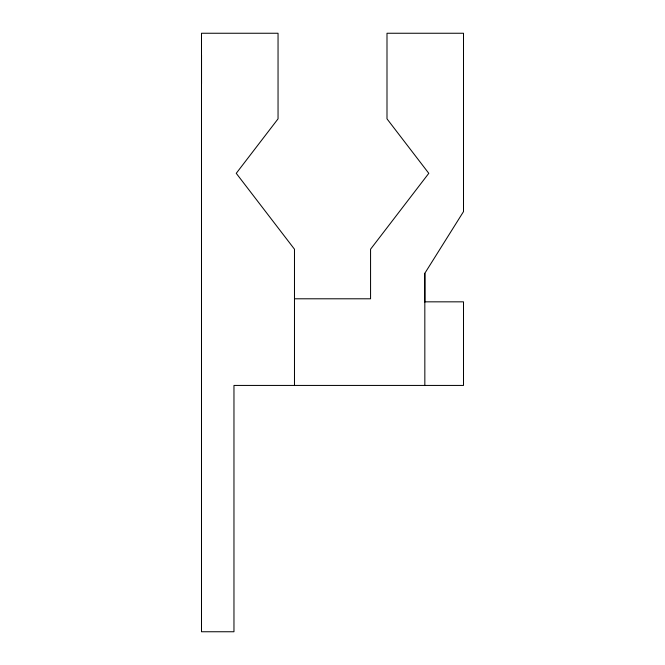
<?xml version="1.0" encoding="UTF-8"?>
<svg xmlns="http://www.w3.org/2000/svg" width="665" height="665" viewBox="0 0 665 665"><rect width="100%" height="100%" fill="white"/><g stroke="black" fill="none" stroke-linecap="round" stroke-linejoin="round"><path stroke-width="1" d="M424.844 385.434L424.819 273.298L463.505 211.595L463.505 33.25L386.997 33.25L386.997 118.852L428.792 173.324L370.563 249.209L370.563 298.793L294.479 298.793M424.819 301.835L463.505 301.835L463.505 385.434L233.964 385.434L233.964 631.75L201.495 631.75L201.495 33.25L278.045 33.25L278.045 118.852L236.25 173.324L294.479 249.209L294.479 385.434M424.819 273.298L424.844 301.835M201.537 55.128L201.537 83.657"/></g></svg>
